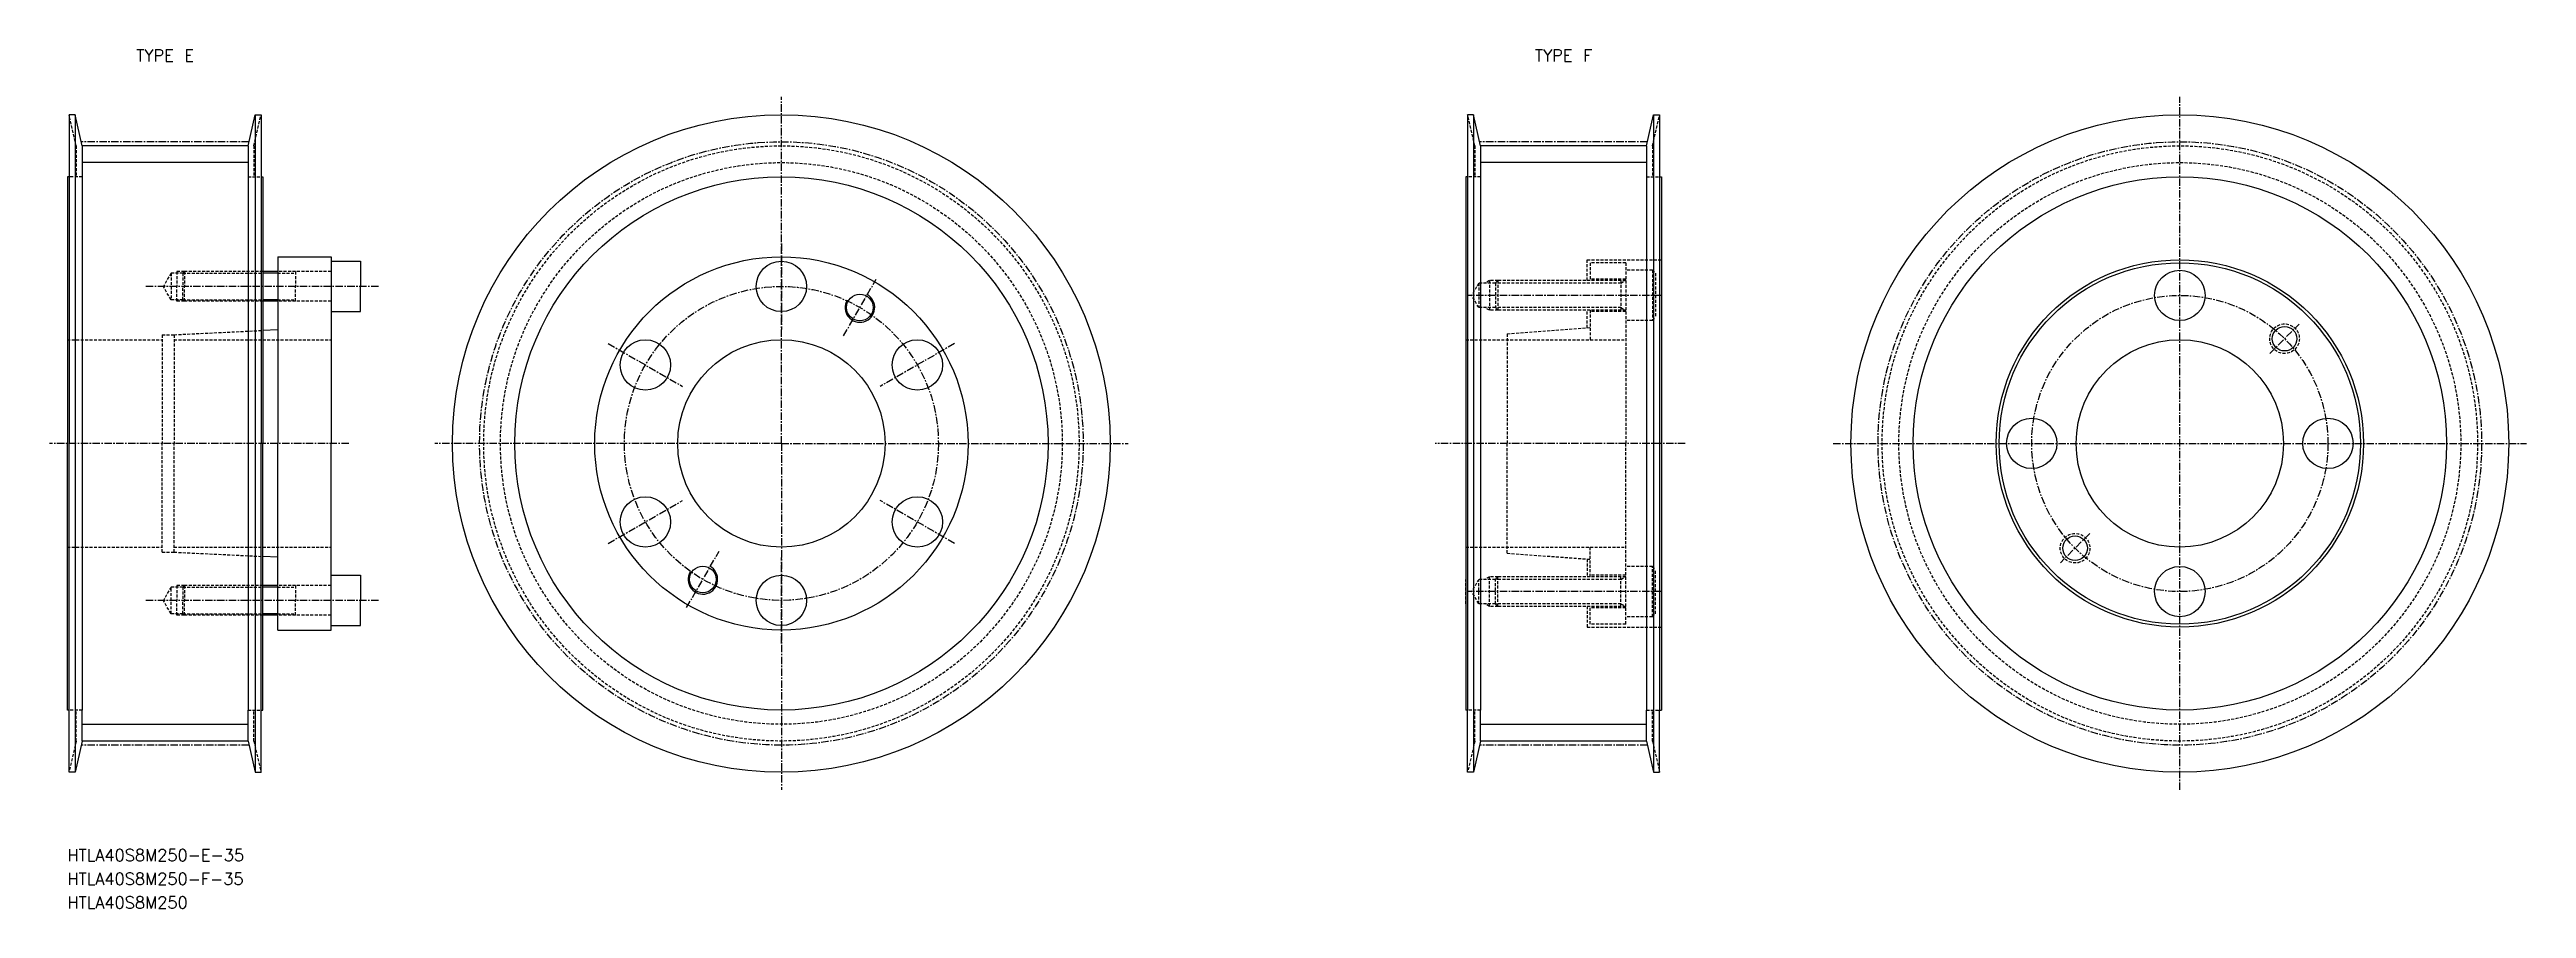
# Model space of a CAD drawing. Extents: x 7875 to 8293, y 12161 to 12306.
import ezdxf
from ezdxf.enums import TextEntityAlignment as Align

# ---------------------------------------------------------------- set-up
doc = ezdxf.new("R2010")
doc.units = 0
doc.linetypes.add('CENTER', pattern=[2, 1.25, -0.25, 0.25, -0.25])
doc.linetypes.add('DASHED', pattern=[0.75, 0.5, -0.25])
doc.layers.get('0').update_dxf_attribs({"linetype": 'CONTINUOUS'})
doc.layers.add('CENTER', color=1, linetype='CENTER')
doc.styles.add('MISUMI', font='txt.shx')

msp = doc.modelspace()

# ---------------------------------------------------------------- linework, layer by layer
at = {"color": 7, "linetype": 'CONTINUOUS'}
for p, q in [((7878.35, 12295.18), (7878.35, 12284.68)), ((7879.35, 12295.18), (7878.35, 12295.18)), ((7879.35, 12295.18), (7879.35, 12184.18)), ((7880.55, 12289.92), (7879.35, 12295.18)), ((7908.55, 12289.92), (7909.75, 12295.18)), ((7909.75, 12295.18), (7909.75, 12184.18)), ((7909.75, 12295.18), (7910.75, 12295.18)), ((7910.75, 12295.18), (7910.75, 12284.68)), ((8114.35, 12295.18), (8114.35, 12284.68)), ((8115.35, 12295.18), (8114.35, 12295.18)), ((8115.35, 12295.18), (8115.35, 12184.18)), ((8116.55, 12289.92), (8115.35, 12295.18)), ((8144.55, 12289.92), (8145.75, 12295.18)), ((8145.75, 12295.18), (8145.75, 12184.18)), ((8145.75, 12295.18), (8146.75, 12295.18)), ((8146.75, 12295.18), (8146.75, 12284.68)), ((7908.55, 12289.92), (7880.55, 12289.92)), ((7880.55, 12289.92), (7880.55, 12284.68)), ((7908.55, 12289.92), (7908.55, 12284.68)), ((8144.55, 12289.92), (8116.55, 12289.92)), ((8116.55, 12289.92), (8116.55, 12284.68)), ((8144.55, 12289.92), (8144.55, 12284.68)), ((7878.05, 12284.68), (7878.05, 12239.68)), ((7878.35, 12284.68), (7878.05, 12284.68)), ((7878.35, 12284.68), (7878.35, 12239.68)), ((7880.55, 12284.68), (7880.55, 12194.68)), ((7908.55, 12284.68), (7908.55, 12194.68)), ((7910.75, 12284.68), (7910.75, 12239.68)), ((7910.75, 12284.68), (7911.05, 12284.68)), ((7911.05, 12284.68), (7911.05, 12268.68)), ((8114.05, 12284.68), (8114.05, 12194.68)), ((8114.35, 12284.68), (8114.05, 12284.68)), ((8114.35, 12284.68), (8114.35, 12194.68)), ((8116.55, 12284.68), (8116.55, 12194.68)), ((8144.55, 12284.68), (8144.55, 12194.68)), ((8146.75, 12284.68), (8146.75, 12194.68)), ((8146.75, 12284.68), (8147.05, 12284.68)), ((8147.05, 12284.68), (8147.05, 12194.68)), ((7911.05, 12268.68), (7911.05, 12263.68)), ((7913.55, 12268.68), (7911.05, 12268.68)), ((7913.55, 12271.18), (7922.55, 12271.18)), ((7913.55, 12271.18), (7913.55, 12268.68)), ((7913.55, 12268.68), (7913.55, 12263.68)), ((7922.55, 12271.18), (7922.55, 12270.43)), ((7922.55, 12270.43), (7922.55, 12261.93)), ((7922.55, 12270.43), (7927.55, 12270.43)), ((7927.55, 12270.43), (7927.55, 12266.18)), ((7927.55, 12261.93), (7927.55, 12266.18)), ((7911.05, 12263.68), (7911.05, 12258.76)), ((7913.55, 12263.68), (7911.05, 12263.68)), ((7913.55, 12263.68), (7913.55, 12258.88)), ((7922.55, 12261.93), (7927.55, 12261.93)), ((7922.55, 12261.93), (7922.55, 12239.68)), ((7913.55, 12258.88), (7911.05, 12258.76)), ((7911.05, 12258.76), (7911.05, 12239.68)), ((7913.55, 12258.88), (7913.55, 12239.68)), ((7878.05, 12194.68), (7878.05, 12239.68)), ((7878.35, 12194.68), (7878.35, 12239.68)), ((7910.75, 12194.68), (7910.75, 12239.68)), ((7911.05, 12220.6), (7911.05, 12239.68)), ((7913.55, 12220.48), (7913.55, 12239.68)), ((7922.55, 12217.43), (7922.55, 12239.68)), ((7911.05, 12215.68), (7911.05, 12220.6)), ((7913.55, 12220.48), (7911.05, 12220.6)), ((7913.55, 12215.68), (7913.55, 12220.48)), ((7911.05, 12210.68), (7911.05, 12215.68)), ((7913.55, 12215.68), (7911.05, 12215.68)), ((7913.55, 12210.68), (7913.55, 12215.68)), ((7922.55, 12208.93), (7922.55, 12217.43)), ((7922.55, 12217.43), (7927.55, 12217.43)), ((7927.55, 12217.43), (7927.55, 12213.18)), ((7911.05, 12194.68), (7911.05, 12210.68)), ((7913.55, 12210.68), (7911.05, 12210.68)), ((7913.55, 12208.18), (7913.55, 12210.68)), ((7927.55, 12208.93), (7927.55, 12213.18)), ((7913.55, 12208.18), (7922.55, 12208.18)), ((7922.55, 12208.93), (7927.55, 12208.93)), ((7922.55, 12208.18), (7922.55, 12208.93)), ((7878.35, 12194.68), (7878.05, 12194.68)), ((7878.35, 12184.18), (7878.35, 12194.68)), ((7880.55, 12189.43), (7880.55, 12194.68)), ((7908.55, 12189.43), (7908.55, 12194.68)), ((7910.75, 12184.18), (7910.75, 12194.68)), ((7910.75, 12194.68), (7911.05, 12194.68)), ((8114.35, 12194.68), (8114.05, 12194.68)), ((8114.35, 12184.18), (8114.35, 12194.68)), ((8116.55, 12189.43), (8116.55, 12194.68)), ((8144.55, 12189.43), (8144.55, 12194.68)), ((8146.75, 12184.18), (8146.75, 12194.68)), ((8146.75, 12194.68), (8147.05, 12194.68)), ((7880.55, 12189.43), (7879.35, 12184.18)), ((7908.55, 12189.43), (7880.55, 12189.43)), ((7908.55, 12189.43), (7909.75, 12184.18)), ((8116.55, 12189.43), (8115.35, 12184.18)), ((8144.55, 12189.43), (8116.55, 12189.43)), ((8144.55, 12189.43), (8145.75, 12184.18)), ((7879.35, 12184.18), (7878.35, 12184.18)), ((7909.75, 12184.18), (7910.75, 12184.18)), ((8115.35, 12184.18), (8114.35, 12184.18)), ((8145.75, 12184.18), (8146.75, 12184.18))]:
    msp.add_line(p, q, dxfattribs=at)
at = {"color": 3, "linetype": 'DASHED'}
for p, q in [((7879.55, 12289.92), (7878.35, 12295.18)), ((7909.55, 12289.92), (7910.75, 12295.18)), ((8115.55, 12289.92), (8114.35, 12295.18)), ((8145.55, 12289.92), (8146.75, 12295.18)), ((7879.55, 12289.92), (7879.55, 12284.68)), ((7909.55, 12289.92), (7909.55, 12284.68)), ((8115.55, 12289.92), (8115.55, 12284.68)), ((8145.55, 12289.92), (8145.55, 12284.68)), ((7880.55, 12284.68), (7878.35, 12284.68)), ((7908.55, 12284.68), (7910.75, 12284.68)), ((8116.55, 12284.68), (8114.35, 12284.68)), ((8144.55, 12284.68), (8146.75, 12284.68)), ((7895.55, 12268.43), (7894.25, 12266.18)), ((7895.55, 12268.43), (7895.55, 12263.93)), ((7897.55, 12268.43), (7895.55, 12268.43)), ((7896.55, 12268.68), (7896.55, 12266.18)), ((7897.8, 12268.68), (7896.55, 12268.68)), ((7897.8, 12268.68), (7897.55, 12268.43)), ((7897.55, 12268.43), (7911.05, 12268.43)), ((7897.55, 12268.43), (7897.55, 12266.18)), ((7911.05, 12268.68), (7897.8, 12268.68)), ((7897.8, 12268.68), (7897.8, 12266.18)), ((7922.55, 12268.68), (7913.55, 12268.68)), ((7913.55, 12268.43), (7916.55, 12268.43)), ((7916.55, 12268.68), (7916.55, 12266.18)), ((8134.54, 12270.68), (8147.05, 12270.68)), ((8134.54, 12267.18), (8134.54, 12270.68)), ((8141.04, 12270.18), (8135.04, 12270.18)), ((8135.04, 12270.18), (8135.04, 12267.18)), ((8141.04, 12270.18), (8141.05, 12239.68)), ((8145.54, 12268.93), (8141.04, 12268.93)), ((8145.54, 12268.93), (8145.54, 12260.43)), ((8145.54, 12268.93), (8146.04, 12268.43)), ((8146.04, 12268.43), (8146.04, 12260.93)), ((7895.55, 12263.93), (7894.25, 12266.18)), ((7896.55, 12263.68), (7896.55, 12266.18)), ((7897.55, 12263.93), (7897.55, 12266.18)), ((7897.8, 12263.68), (7897.8, 12266.18)), ((7916.55, 12263.68), (7916.55, 12266.18)), ((8116.24, 12266.74), (8115.05, 12264.68)), ((8116.24, 12262.61), (8115.05, 12264.68)), ((8119.04, 12266.74), (8116.24, 12266.74)), ((8116.24, 12266.74), (8116.24, 12262.61)), ((8118.04, 12267.18), (8117.29, 12266.74)), ((8119.48, 12267.18), (8118.04, 12267.18)), ((8118.04, 12267.18), (8118.04, 12262.18)), ((8119.48, 12267.18), (8119.04, 12266.74)), ((8140.24, 12266.74), (8119.04, 12266.74)), ((8119.04, 12266.74), (8119.04, 12262.61)), ((8141.04, 12267.18), (8119.48, 12267.18)), ((8119.48, 12267.18), (8119.48, 12262.18)), ((8141.04, 12267.43), (8135.04, 12267.43)), ((8140.24, 12267.18), (8140.24, 12262.18)), ((8140.24, 12266.74), (8141, 12267.18)), ((7897.55, 12263.93), (7895.55, 12263.93)), ((7897.8, 12263.68), (7896.55, 12263.68)), ((7897.55, 12263.93), (7911.05, 12263.93)), ((7897.8, 12263.68), (7897.55, 12263.93)), ((7911.05, 12263.68), (7897.8, 12263.68)), ((7913.55, 12263.93), (7916.55, 12263.93)), ((7922.55, 12263.68), (7913.55, 12263.68)), ((8119.04, 12262.61), (8116.24, 12262.61)), ((8118.04, 12262.18), (8117.29, 12262.61)), ((8119.48, 12262.18), (8118.04, 12262.18)), ((8140.24, 12262.61), (8119.04, 12262.61)), ((8119.48, 12262.18), (8119.04, 12262.61)), ((8141.04, 12262.18), (8119.48, 12262.18)), ((8134.54, 12259.19), (8134.54, 12262.18)), ((8135.04, 12262.18), (8135.05, 12257.18)), ((8141.04, 12261.93), (8135.04, 12261.93)), ((8140.24, 12262.61), (8140.99, 12262.18)), ((8145.54, 12260.43), (8141.04, 12260.43)), ((8145.54, 12260.43), (8146.04, 12260.93)), ((7878.05, 12257.18), (7894.05, 12257.18)), ((7894.05, 12258.03), (7894.05, 12239.68)), ((7894.05, 12258.03), (7896.05, 12258.03)), ((7896.05, 12258.03), (7911.05, 12258.76)), ((7896.05, 12258.03), (7896.05, 12239.68)), ((7896.05, 12257.18), (7922.55, 12257.18)), ((8114.05, 12257.18), (8141.05, 12257.18)), ((8121.04, 12258.2), (8135.04, 12259.23)), ((8121.04, 12258.2), (8121.04, 12239.68)), ((7894.05, 12221.33), (7894.05, 12239.68)), ((7896.05, 12221.33), (7896.05, 12239.68)), ((8121.04, 12221.15), (8121.04, 12239.68)), ((8141.04, 12209.18), (8141.05, 12239.68)), ((7878.05, 12222.18), (7894.05, 12222.18)), ((7894.05, 12221.33), (7896.05, 12221.33)), ((7896.05, 12222.18), (7922.55, 12222.18)), ((7896.05, 12221.33), (7911.05, 12220.6)), ((8114.05, 12222.18), (8141.05, 12222.18)), ((8121.04, 12221.15), (8135.04, 12220.13)), ((8134.54, 12220.16), (8134.54, 12217.18)), ((8135.04, 12217.18), (8135.05, 12222.18)), ((8145.54, 12218.93), (8141.04, 12218.93)), ((8145.54, 12210.43), (8145.54, 12218.93)), ((8145.54, 12218.93), (8146.04, 12218.43)), ((8146.04, 12210.93), (8146.04, 12218.43)), ((7895.55, 12215.43), (7894.25, 12213.18)), ((7895.55, 12210.93), (7895.55, 12215.43)), ((7897.55, 12215.43), (7895.55, 12215.43)), ((7896.55, 12215.68), (7896.55, 12213.18)), ((7897.8, 12215.68), (7896.55, 12215.68)), ((7897.8, 12215.68), (7897.55, 12215.43)), ((7897.55, 12215.43), (7911.05, 12215.43)), ((7897.55, 12215.43), (7897.55, 12213.18)), ((7911.05, 12215.68), (7897.8, 12215.68)), ((7897.8, 12215.68), (7897.8, 12213.18)), ((7922.55, 12215.68), (7913.55, 12215.68)), ((7913.55, 12215.43), (7916.55, 12215.43)), ((7916.55, 12215.68), (7916.55, 12213.18)), ((8114.04, 12212.61), (8114.04, 12216.74)), ((8116.24, 12216.74), (8115.05, 12214.68)), ((8116.24, 12212.61), (8115.05, 12214.68)), ((8116.24, 12212.61), (8116.24, 12216.74)), ((8119.04, 12216.74), (8116.24, 12216.74)), ((8118.04, 12217.18), (8117.29, 12216.74)), ((8119.48, 12217.18), (8118.04, 12217.18)), ((8118.04, 12212.18), (8118.04, 12217.18)), ((8119.48, 12217.18), (8119.04, 12216.74)), ((8140.24, 12216.74), (8119.04, 12216.74)), ((8119.04, 12212.61), (8119.04, 12216.74)), ((8141.04, 12217.18), (8119.48, 12217.18)), ((8119.48, 12212.18), (8119.48, 12217.18)), ((8141.04, 12217.43), (8135.04, 12217.43)), ((8140.24, 12212.18), (8140.24, 12217.18)), ((8140.24, 12216.74), (8140.99, 12217.18)), ((7895.55, 12210.93), (7894.25, 12213.18)), ((7897.55, 12210.93), (7895.55, 12210.93)), ((7896.55, 12210.68), (7896.55, 12213.18)), ((7897.8, 12210.68), (7896.55, 12210.68)), ((7897.55, 12210.93), (7897.55, 12213.18)), ((7897.55, 12210.93), (7911.05, 12210.93)), ((7897.8, 12210.68), (7897.55, 12210.93)), ((7897.8, 12210.68), (7897.8, 12213.18)), ((7911.05, 12210.68), (7897.8, 12210.68)), ((7913.55, 12210.93), (7916.55, 12210.93)), ((7922.55, 12210.68), (7913.55, 12210.68)), ((7916.55, 12210.68), (7916.55, 12213.18)), ((8119.04, 12212.61), (8116.24, 12212.61)), ((8118.04, 12212.18), (8117.29, 12212.61)), ((8119.48, 12212.18), (8118.04, 12212.18)), ((8140.24, 12212.61), (8119.04, 12212.61)), ((8119.48, 12212.18), (8119.04, 12212.61)), ((8141.04, 12212.18), (8119.48, 12212.18)), ((8134.54, 12212.18), (8134.54, 12208.68)), ((8135.04, 12209.18), (8135.04, 12212.18)), ((8141.04, 12211.93), (8135.04, 12211.93)), ((8140.24, 12212.61), (8141, 12212.18)), ((8145.54, 12210.43), (8141.04, 12210.43)), ((8145.54, 12210.43), (8146.04, 12210.93)), ((8134.54, 12208.68), (8147.05, 12208.68)), ((8141.04, 12209.18), (8135.04, 12209.18)), ((7880.55, 12194.68), (7878.35, 12194.68)), ((7879.55, 12189.43), (7879.55, 12194.68)), ((7908.55, 12194.68), (7910.75, 12194.68)), ((7909.55, 12189.43), (7909.55, 12194.68)), ((8116.55, 12194.68), (8114.35, 12194.68)), ((8115.55, 12189.43), (8115.55, 12194.68)), ((8144.55, 12194.68), (8146.75, 12194.68)), ((8145.55, 12189.43), (8145.55, 12194.68)), ((7879.55, 12189.43), (7878.35, 12184.18)), ((7909.55, 12189.43), (7910.75, 12184.18)), ((8115.55, 12189.43), (8114.35, 12184.18)), ((8145.55, 12189.43), (8146.75, 12184.18))]:
    msp.add_line(p, q, dxfattribs=at)
at = {"color": 3, "linetype": 'CONTINUOUS'}
for p, q in [((7908.55, 12287.09), (7880.55, 12287.09)), ((8144.55, 12287.09), (8116.55, 12287.09)), ((7908.55, 12192.26), (7880.55, 12192.26)), ((8144.55, 12192.26), (8116.55, 12192.26))]:
    msp.add_line(p, q, dxfattribs=at)
at = {"color": 3}
for p, q in [((7913.55, 12268.43), (7911.05, 12268.43)), ((7913.55, 12263.93), (7911.05, 12263.93)), ((7913.55, 12215.43), (7911.05, 12215.43)), ((7913.55, 12210.93), (7911.05, 12210.93))]:
    msp.add_line(p, q, dxfattribs=at)
at = {"color": 7, "linetype": 'CONTINUOUS'}
for centre, radius in [((7998.55, 12239.68), 55.5), ((8234.55, 12239.68), 55.5), ((7998.55, 12239.68), 45), ((8234.55, 12239.68), 45), ((7998.55, 12239.68), 31.5), ((7998.55, 12239.68), 31.5), ((7998.55, 12266.18), 4.25), ((8234.55, 12239.68), 31), ((8234.55, 12239.68), 30.5), ((8234.55, 12264.68), 4.25), ((8011.8, 12262.63), 2.25), ((7975.6, 12252.93), 4.25), ((7998.55, 12239.68), 17.5), ((8021.5, 12252.93), 4.25), ((8234.55, 12239.68), 17.5), ((8252.22, 12257.36), 2.07), ((8209.55, 12239.68), 4.25), ((8259.55, 12239.68), 4.25), ((7975.6, 12226.43), 4.25), ((8021.5, 12226.43), 4.25), ((8216.87, 12222), 2.07), ((7985.3, 12216.73), 2.25), ((8234.55, 12214.68), 4.25), ((7998.55, 12213.18), 4.25)]:
    msp.add_circle(centre, radius, dxfattribs=at)
at = {"color": 3, "linetype": 'DASHED'}
for centre, radius in [((7998.55, 12239.68), 50.24), ((8234.55, 12239.68), 50.24), ((7998.55, 12239.68), 47.41), ((8234.55, 12239.68), 47.41), ((8252.22, 12257.36), 2.5), ((8216.87, 12222), 2.5)]:
    msp.add_circle(centre, radius, dxfattribs=at)
at = {"color": 3, "linetype": 'CONTINUOUS'}
for centre in [(8011.8, 12262.63), (7985.3, 12216.73)]:
    msp.add_arc(centre, 2.5, 150, 62, dxfattribs=at)
at = {"layer": 'CENTER', "color": 1, "linetype": 'CENTER'}
for p, q in [((7998.55, 12239.68), (7998.55, 12298.18)), ((8234.55, 12181.18), (8234.55, 12298.18)), ((7908.7, 12290.61), (7880.39, 12290.61)), ((8144.7, 12290.61), (8116.39, 12290.61)), ((7998.55, 12273.43), (7998.55, 12258.93)), ((7930.55, 12266.18), (7891.25, 12266.18)), ((8009.05, 12257.86), (8014.55, 12267.39)), ((8147.04, 12264.68), (8114.4, 12264.68)), ((7969.32, 12256.55), (7981.88, 12249.3)), ((8027.77, 12256.55), (8015.22, 12249.3)), ((8249.75, 12254.88), (8254.7, 12259.83)), ((7925.55, 12239.68), (7875.05, 12239.68)), ((7998.55, 12239.68), (7940.05, 12239.68)), ((7998.55, 12239.68), (8057.05, 12239.68)), ((7998.55, 12239.68), (7998.55, 12181.18)), ((8151.09, 12239.68), (8108.87, 12239.68)), ((8176.05, 12239.68), (8293.05, 12239.68)), ((7969.32, 12222.8), (7981.88, 12230.05)), ((8027.77, 12222.8), (8015.22, 12230.05)), ((8219.34, 12224.47), (8214.39, 12219.53)), ((7982.55, 12211.96), (7988.05, 12221.49)), ((7998.55, 12205.93), (7998.55, 12220.43)), ((8147.04, 12214.68), (8114.4, 12214.68)), ((7930.55, 12213.18), (7891.25, 12213.18)), ((7908.7, 12188.75), (7880.39, 12188.75)), ((8144.7, 12188.75), (8116.39, 12188.75))]:
    msp.add_line(p, q, dxfattribs=at)
for centre, radius in [((7998.55, 12239.68), 50.93), ((8234.55, 12239.68), 50.93), ((7998.55, 12239.68), 26.5), ((8234.55, 12239.68), 25)]:
    msp.add_circle(centre, radius, dxfattribs=at)

# ---------------------------------------------------------------- texts
at = {"color": 7, "linetype": 'CONTINUOUS', "style": 'MISUMI'}
for s, p in [('TYPE E', (7894.55, 12305.18)), ('TYPE F', (8130.55, 12305.18))]:
    msp.add_text(s, height=2, dxfattribs=at).set_placement(p, align=Align.MIDDLE_CENTER)
for s, p in [('HTLA40S8M250-E-35', (7878.05, 12169.18)), ('HTLA40S8M250-F-35', (7878.05, 12165.18)), ('HTLA40S8M250', (7878.05, 12161.18))]:
    msp.add_text(s, height=2, dxfattribs=at).set_placement(p)

doc.saveas('drawing.dxf')
